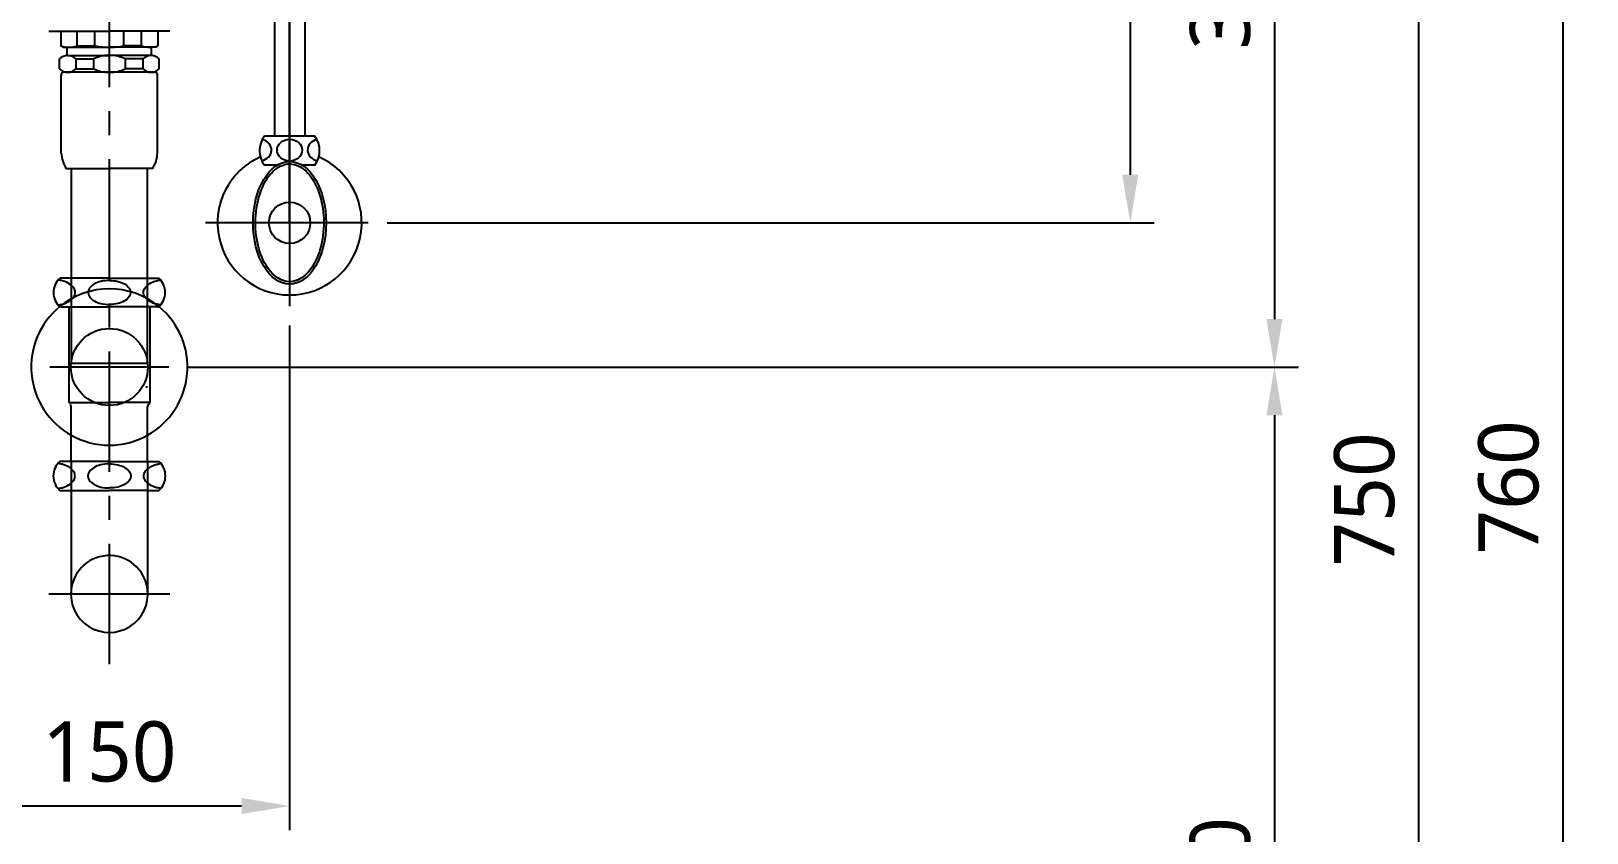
# Model space of a CAD drawing. Extents: x 0 to 3100, y 0 to 2100.
# Drawn here: x 419 to 1066, y 356 to 689 of the extents above; entities that cross this region are included whole.
import ezdxf

# ---------------------------------------------------------------- set-up
doc = ezdxf.new("R2010")
doc.units = 0
doc.header["$LTSCALE"] = 20
doc.header["$MEASUREMENT"] = 0
doc.linetypes.add('CENTER', pattern=[2, 1.25, -0.25, 0.25, -0.25])
doc.layers.get('0').update_dxf_attribs({"linetype": 'CONTINUOUS'})
doc.layers.get('DEFPOINTS').update_dxf_attribs({"linetype": 'CONTINUOUS'})
for name, color, linetype in [('1', 1, 'CONTINUOUS'), ('3', 3, 'CONTINUOUS'), ('4', 4, 'CONTINUOUS'), ('6', 6, 'CONTINUOUS'), ('CENTER', 2, 'CENTER')]:
    doc.layers.add(name, color=color, linetype=linetype)
doc.styles.get("Standard").update_dxf_attribs({"font": 'NanumGothic.ttf'})
doc.dimstyles.get("Standard").update_dxf_attribs({"dimtxt": 2.7, "dimasz": 2, "dimexe": 2, "dimexo": 1, "dimgap": 2, "dimtad": 1, "dimdec": 0, "dimlfac": 10, "dimrnd": 1, "dimzin": 0, "dimdsep": 46, "dimtxsty": 'Standard', "dimcen": 0, "dimclrd": 7, "dimclrt": 2, "dimadec": 0, "dimazin": 0, "dimtfac": 1, "dimtdec": 0, "dimtofl": 0, "dimtmove": 0, "dimatfit": 3, "dimfxl": 1, "dimtolj": 1, "dimtzin": 0, "dimarcsym": 0})

# ---------------------------------------------------------------- blocks, each defined once
blk = doc.blocks.new('*D4')
at = {"color": 3, "lineweight": -2, "transparency": 16777216}
for p, q in [((844.29, 869.27), (886.05, 869.27)), ((876.05, 849.27), (876.05, 629.27)), ((566.91, 609.27), (886.05, 609.27))]:
    blk.add_line(p, q, dxfattribs=at)
at = {"color": 3, "transparency": 16777216}
for points in [[(872.72, 849.27), (879.38, 849.27), (876.05, 869.27)], [(872.72, 629.27), (879.38, 629.27), (876.05, 609.27)]]:
    blk.add_solid(points, dxfattribs=at)
at = {"layer": 'DEFPOINTS', "color": 0, "transparency": 16777216}
for p in [(836.29, 869.27), (558.91, 609.27), (876.05, 609.27)]:
    blk.add_point(p, dxfattribs=at)
at = {"color": 2, "transparency": 16777216, "insert": (853.55, 739.27), "char_height": 25, "attachment_point": 5, "rotation": 90}
blk.add_mtext('\\A1;260', dxfattribs=at)
blk = doc.blocks.new('*D5')
at = {"color": 3, "lineweight": -2, "transparency": 16777216}
for p, q in [((904.05, 869.27), (946.05, 869.27)), ((936.05, 849.27), (936.05, 569.27)), ((484.06, 549.27), (946.05, 549.27))]:
    blk.add_line(p, q, dxfattribs=at)
at = {"color": 3, "transparency": 16777216}
for points in [[(932.72, 849.27), (939.38, 849.27), (936.05, 869.27)], [(932.72, 569.27), (939.38, 569.27), (936.05, 549.27)]]:
    blk.add_solid(points, dxfattribs=at)
at = {"layer": 'DEFPOINTS', "color": 0, "transparency": 16777216}
for p in [(896.05, 869.27), (476.06, 549.27), (936.05, 549.27)]:
    blk.add_point(p, dxfattribs=at)
at = {"color": 2, "transparency": 16777216, "insert": (913.55, 709.27), "char_height": 25, "attachment_point": 5, "rotation": 90}
blk.add_mtext('\\A1;320', dxfattribs=at)
blk = doc.blocks.new('*D1')
at = {"color": 3, "lineweight": -2, "transparency": 16777216}
for p, q in [((796.5, 869.27), (1006.05, 869.27)), ((996.05, 849.27), (996.05, 139.27)), ((964.05, 119.27), (1006.05, 119.27))]:
    blk.add_line(p, q, dxfattribs=at)
at = {"color": 3, "transparency": 16777216}
for points in [[(992.72, 849.27), (999.38, 849.27), (996.05, 869.27)], [(992.72, 139.27), (999.38, 139.27), (996.05, 119.27)]]:
    blk.add_solid(points, dxfattribs=at)
at = {"layer": 'DEFPOINTS', "color": 0, "transparency": 16777216}
for p in [(788.5, 869.27), (956.05, 119.27), (996.05, 119.27)]:
    blk.add_point(p, dxfattribs=at)
at = {"color": 2, "transparency": 16777216, "insert": (973.55, 494.27), "char_height": 25, "attachment_point": 5, "rotation": 90}
blk.add_mtext('\\A1;750', dxfattribs=at)
blk = doc.blocks.new('*D2')
at = {"color": 3, "lineweight": -2, "transparency": 16777216}
for p, q in [((484.06, 549.27), (946.05, 549.27)), ((936.05, 529.27), (936.05, 139.27)), ((759.29, 119.27), (946.05, 119.27))]:
    blk.add_line(p, q, dxfattribs=at)
at = {"color": 3, "transparency": 16777216}
for points in [[(932.72, 529.27), (939.38, 529.27), (936.05, 549.27)], [(932.72, 139.27), (939.38, 139.27), (936.05, 119.27)]]:
    blk.add_solid(points, dxfattribs=at)
at = {"layer": 'DEFPOINTS', "color": 0, "transparency": 16777216}
for p in [(476.06, 549.27), (751.29, 119.27), (936.05, 119.27)]:
    blk.add_point(p, dxfattribs=at)
at = {"color": 2, "transparency": 16777216, "insert": (913.55, 334.27), "char_height": 25, "attachment_point": 5, "rotation": 90}
blk.add_mtext('\\A1;430', dxfattribs=at)
blk = doc.blocks.new('*D7')
at = {"color": 3, "lineweight": -2, "transparency": 16777216}
for p, q in [((376.29, 566.61), (376.29, 356.79)), ((526.29, 566.61), (526.29, 356.79)), ((396.29, 366.79), (506.29, 366.79))]:
    blk.add_line(p, q, dxfattribs=at)
at = {"color": 3, "transparency": 16777216}
for points in [[(396.29, 370.12), (396.29, 363.45), (376.29, 366.79)], [(506.29, 370.12), (506.29, 363.45), (526.29, 366.79)]]:
    blk.add_solid(points, dxfattribs=at)
at = {"layer": 'DEFPOINTS', "color": 0, "transparency": 16777216}
for p in [(376.29, 574.61), (526.29, 574.61), (526.29, 366.79)]:
    blk.add_point(p, dxfattribs=at)
at = {"color": 2, "transparency": 16777216, "insert": (451.29, 389.29), "char_height": 25, "attachment_point": 5}
blk.add_mtext('\\A1;150', dxfattribs=at)
blk = doc.blocks.new('*D9')
at = {"color": 3, "lineweight": -2, "transparency": 16777216}
for p, q in [((815.39, 879.27), (1066.05, 879.27)), ((1056.05, 859.27), (1056.05, 139.27)), ((860.67, 119.27), (1066.05, 119.27))]:
    blk.add_line(p, q, dxfattribs=at)
at = {"color": 3, "transparency": 16777216}
for points in [[(1052.72, 859.27), (1059.38, 859.27), (1056.05, 879.27)], [(1052.72, 139.27), (1059.38, 139.27), (1056.05, 119.27)]]:
    blk.add_solid(points, dxfattribs=at)
at = {"layer": 'DEFPOINTS', "color": 0, "transparency": 16777216}
for p in [(807.39, 879.27), (852.67, 119.27), (1056.05, 119.27)]:
    blk.add_point(p, dxfattribs=at)
at = {"color": 2, "transparency": 16777216, "insert": (1033.55, 499.27), "char_height": 25, "attachment_point": 5, "rotation": 90}
blk.add_mtext('\\A1;760', dxfattribs=at)

msp = doc.modelspace()

# ---------------------------------------------------------------- linework, layer by layer
at = {"layer": '1'}
msp.add_line((526.2851, 609.26864), (526.2851, 769.26864), dxfattribs=at)
at = {"layer": '3'}
for p, q in [((426.09297, 688.96864), (431.09297, 688.96864)), ((431.09297, 688.96864), (451.2851, 688.96864)), ((431.09297, 688.96864), (431.09297, 682.84599)), ((437.86775, 682.84599), (437.86775, 688.96864)), ((445.26841, 682.84599), (445.26841, 688.96864)), ((471.47723, 688.96864), (451.2851, 688.96864)), ((457.30178, 682.84599), (457.30178, 688.96864)), ((464.70244, 682.84599), (464.70244, 688.96864)), ((471.47723, 688.96864), (471.47723, 682.84599)), ((476.47723, 688.96864), (471.47723, 688.96864)), ((432.09297, 682.26864), (431.09297, 682.84599)), ((432.09297, 682.26864), (433.49297, 682.26864)), ((433.49297, 682.26864), (451.2851, 682.26864)), ((433.7851, 678.8574), (433.7851, 682.26864)), ((437.86775, 682.84599), (445.26841, 682.84599)), ((469.07723, 682.26864), (451.2851, 682.26864)), ((464.70244, 682.84599), (457.30178, 682.84599)), ((468.7851, 678.8574), (468.7851, 682.26864)), ((470.47723, 682.26864), (469.07723, 682.26864)), ((470.47723, 682.26864), (471.47723, 682.84599)), ((430.5414, 673.30642), (430.5414, 677.41967)), ((433.92879, 678.86305), (451.0414, 678.86305)), ((437.31618, 677.41967), (444.71685, 677.41967)), ((437.31618, 677.41967), (437.31618, 673.30642)), ((437.31618, 673.30642), (444.71685, 673.30642)), ((444.71685, 677.41967), (444.71685, 673.30642)), ((468.6414, 678.86305), (451.52879, 678.86305)), ((457.85335, 677.41967), (457.85335, 673.30642)), ((465.25401, 677.41967), (457.85335, 677.41967)), ((465.25401, 673.30642), (457.85335, 673.30642)), ((465.25401, 677.41967), (465.25401, 673.30642)), ((472.02879, 673.30642), (472.02879, 677.41967)), ((431.2851, 638.2607), (431.2851, 670.86305)), ((451.2851, 671.86305), (432.2851, 671.86305)), ((468.6414, 671.86305), (451.2851, 671.86305)), ((468.0851, 671.86305), (468.6414, 671.86305)), ((468.6414, 671.86305), (469.0414, 671.86305)), ((470.2851, 671.86305), (468.7851, 671.86305)), ((471.2851, 665.49881), (471.2851, 670.86305)), ((471.2851, 638.2607), (471.2851, 670.86305)), ((433.2851, 631.86305), (451.2851, 631.86305)), ((435.4101, 631.86305), (435.4101, 550.86305)), ((469.28509, 631.86305), (451.2851, 631.86305)), ((467.1601, 550.86305), (467.1601, 631.86305)), ((435.4101, 550.86305), (467.1601, 550.86305)), ((467.1601, 540.86305), (466.4601, 540.86305))]:
    msp.add_line(p, q, dxfattribs=at)
for centre, radius, start, end in [((434.48036, 692.44785), 10.18185, 250.56792502, 289.43207498), ((451.09296, 711.72097), 29.45658, 258.59556617, 270.3737354), ((451.47724, 711.72097), 29.45658, 269.6262646, 281.40443383), ((468.08984, 692.44785), 10.18185, 250.56792502, 289.43207498), ((433.92879, 674.15525), 4.70435, 43.94093732, 136.05906268), ((433.92879, 676.57085), 4.70435, 223.94093732, 316.05906268), ((450.81921, 665.25857), 13.60629, 89.06429532, 116.64718661), ((450.81921, 685.46753), 13.60629, 243.35281339, 270.93570468), ((451.75099, 665.25857), 13.60629, 63.35281339, 90.93570468), ((451.75099, 685.46753), 13.60629, 269.06429532, 296.64718661), ((468.6414, 674.15525), 4.70435, 43.94093732, 136.05906268), ((468.6414, 676.57085), 4.70435, 223.94093732, 316.05906268), ((432.2851, 670.86305), 1, 90, 180), ((470.2851, 670.86305), 1, 0, 90), ((444.2735, 638.80963), 13, 182.42004342, 212.30000816), ((458.29669, 638.80963), 13, 327.69999184, 357.57995658)]:
    msp.add_arc(centre, radius, start, end, dxfattribs=at)
at = {"layer": '4'}
for p, q in [((435.0351, 586.30741), (430.74359, 586.30741)), ((451.2851, 586.30741), (435.0351, 586.30741)), ((451.2851, 586.30741), (467.5351, 586.30741)), ((467.5351, 586.30741), (471.8266, 586.30741)), ((431.1351, 574.30741), (430.74359, 574.30741)), ((431.1351, 574.30741), (451.2851, 574.30741)), ((434.4851, 574.30741), (434.4851, 534.52729)), ((471.4351, 574.30741), (451.2851, 574.30741)), ((468.0851, 574.30741), (468.0851, 534.52729)), ((471.4351, 574.30741), (471.8266, 574.30741)), ((476.06014, 549.26864), (426.51006, 549.26864)), ((434.4851, 534.52729), (451.2851, 534.52729)), ((435.4101, 509.70321), (435.4101, 532.88241)), ((468.0851, 534.52729), (451.2851, 534.52729)), ((467.1601, 509.70321), (467.1601, 532.88241)), ((435.4101, 510.00741), (430.66565, 510.00741)), ((451.20715, 510.00741), (435.4101, 510.00741)), ((435.4101, 509.70321), (435.4101, 454.80741)), ((451.20715, 510.00741), (451.2851, 510.00741)), ((451.36305, 510.00741), (451.2851, 510.00741)), ((451.36305, 510.00741), (467.1601, 510.00741)), ((467.1601, 510.00741), (471.90455, 510.00741)), ((467.1601, 509.70321), (467.1601, 454.80741)), ((430.66565, 498.00741), (435.4101, 498.00741)), ((435.4101, 498.00741), (451.20715, 498.00741)), ((467.1601, 498.00741), (451.36305, 498.00741)), ((467.1601, 498.00741), (471.90455, 498.00741)), ((476.45857, 454.80741), (426.11163, 454.80741))]:
    msp.add_line(p, q, dxfattribs=at)
for points in [[(437.09027, 580.30741, 0.15521739), (436.49977, 582.16374, 0.106747244), (434.43807, 584.05441, 0.07304301), (431.66821, 585.17243, 0.028511088), (429.93945, 585.48844, 0.05952259)], [(451.2851, 585.30741, 0.057537424), (447.72755, 584.89667, 0.071219107), (445.0276, 583.84294, 0.106373365), (443.0048, 582.04635, 0.159482965)], [(451.2851, 585.30741, -0.057537424), (454.84264, 584.89667, -0.071219107), (457.54259, 583.84294, -0.106373365), (459.5654, 582.04635, -0.159482965)], [(465.47993, 580.30741, -0.15521739), (466.07042, 582.16374, -0.106747244), (468.13212, 584.05441, -0.07304301), (470.90199, 585.17243, -0.028511088), (472.63074, 585.48844, -0.05952259)], [(429.93945, 575.12638, 0.028511088), (431.66821, 575.44239, 0.07304301), (434.43807, 576.56041, 0.106747244), (436.49977, 578.45108, 0.15521739), (437.09027, 580.30741, 0.15521739)], [(443.0048, 582.04635, 0.327290453), (443.0048, 578.56847, 0.106373385), (445.0276, 576.77188, 0.071219107), (447.72755, 575.71815, 0.057537424), (451.2851, 575.30741, 0.057537424)], [(459.5654, 582.04635, -0.327290453), (459.5654, 578.56847, -0.106373385), (457.54259, 576.77188, -0.071219107), (454.84264, 575.71815, -0.057537424), (451.2851, 575.30741, -0.057537424)], [(472.63074, 575.12638, -0.028511088), (470.90199, 575.44239, -0.07304301), (468.13212, 576.56041, -0.106747244), (466.07042, 578.45108, -0.15521739), (465.47993, 580.30741, -0.15521739)], [(435.4101, 506.99288, 0.049056062), (434.36012, 507.75441, 0.07304301), (431.59026, 508.87243, 0.028511088), (429.8615, 509.18844)], [(437.01232, 504.00741, 0.15521739), (436.42183, 505.86374, 0.054411203), (435.46868, 506.94029, 0.054411203)], [(442.92685, 505.74635, 0.327290453), (442.92685, 502.26847, 0.106373385), (444.94965, 500.47188, 0.071219107), (447.64961, 499.41815, 0.057537424), (451.20715, 499.00741, 0.057537424)], [(451.2851, 509.00722, 0.058789896), (447.64961, 508.59667, 0.071219107), (444.94965, 507.54294, 0.106373365), (442.92685, 505.74635, 0.159482965)], [(451.2851, 509.00722, -0.058789896), (454.92059, 508.59667, -0.071219107), (457.62054, 507.54294, -0.106373365), (459.64334, 505.74635, -0.159482965)], [(459.64334, 505.74635, -0.327290453), (459.64334, 502.26847, -0.106373385), (457.62054, 500.47188, -0.071219107), (454.92059, 499.41815, -0.057537424), (451.36305, 499.00741, -0.057537424)], [(465.55788, 504.00741, -0.15521739), (466.14837, 505.86374, -0.054949864), (467.11206, 506.94985, -0.054949864)], [(467.1601, 506.99288, -0.049056062), (468.21007, 507.75441, -0.07304301), (470.97994, 508.87243, -0.028511088), (472.70869, 509.18844)], [(429.8615, 498.82638, 0.028511088), (431.59026, 499.14239, 0.07304301), (434.36012, 500.26041, 0.049056062), (435.4101, 501.02194, 0.049056062)], [(435.47045, 501.07613, 0.054320903), (436.42183, 502.15108, 0.15521739), (437.01232, 504.00741)], [(467.10401, 501.07226, -0.054539036), (466.14837, 502.15108, -0.15521739), (465.55788, 504.00741)], [(472.70869, 498.82638, -0.028511088), (470.97994, 499.14239, -0.07304301), (468.21007, 500.26041, -0.049056062), (467.1601, 501.02194, -0.049056062)]]:
    msp.add_lwpolyline(points, format="xyb", dxfattribs=at)
msp.add_circle((451.2851, 549.30741), 16, dxfattribs=at)
for centre, radius, start, end in [((436.0351, 580.30741), 8, 131.40962211, 228.59037789), ((466.5351, 580.30741), 8, 311.40962211, 48.59037789), ((451.2851, 549.30741), 32.5, 50.55292077, 129.44707923), ((451.2851, 549.30741), 32.5, 129.44707923, 240.76048697), ((451.2851, 549.30741), 32.5, 299.23951303, 50.55292077), ((434.4851, 532.88241), 0.925, 0, 58.70258778), ((468.0851, 532.88241), 0.925, 121.29741222, 180), ((467.0851, 534.52729), 1, 301.29741222, 0), ((451.2851, 549.30741), 32.5, 240.76048697, 299.23951303), ((435.95715, 504.00741), 8, 131.40962211, 228.59037789), ((466.61305, 504.00741), 8, 311.40962211, 48.59037789), ((451.2851, 454.93241), 16, 7.1666434, 180), ((451.2851, 454.93241), 16, 172.8333566, 7.1666434)]:
    msp.add_arc(centre, radius, start, end, dxfattribs=at)
at = {"layer": '6'}
for p, q in [((519.9351, 741.25868), (519.9351, 645.26864)), ((526.2851, 742.12276), (526.2851, 574.61011)), ((532.6351, 743.03874), (532.6351, 645.26864)), ((532.6351, 645.26864), (515.7851, 645.26864)), ((536.7851, 645.26864), (532.6351, 645.26864)), ((521.1449, 633.26864), (515.7851, 633.26864)), ((536.7851, 633.26864), (531.42529, 633.26864)), ((558.91167, 609.26864), (491.31597, 609.26864))]:
    msp.add_line(p, q, dxfattribs=at)
msp.add_circle((526.2851, 609.26864), 8.61509, dxfattribs=at)
for centre, radius, start, end in [((523.7851, 639.26864), 10, 143.13010235, 216.86989765), ((528.7851, 639.26864), 10, 323.13010235, 36.86989765), ((526.2851, 609.26864), 30, 113.91725115, 66.08274885)]:
    msp.add_arc(centre, radius, start, end, dxfattribs=at)
for centre, start_param, end_param in [((513.51183, 639.49622), 1.800504354, 4.443057795), ((538.96777, 639.49622), -1.317473203, 1.357377569)]:
    msp.add_ellipse(centre, major_axis=(-5.22946, 0), ratio=0.866391406, start_param=start_param, end_param=end_param, dxfattribs=at)
for centre, major_axis, ratio in [((526.2851, 639.49622), (5.22946, 0), 0.866391406), ((526.2851, 609.26864), (0, 25.5), 0.596528766)]:
    msp.add_ellipse(centre, major_axis=major_axis, ratio=ratio, dxfattribs=at)
msp.add_open_spline([(526.2851, 633.76864), (524.20471, 633.76864), (522.10495, 632.95953), (518.20873, 629.71448), (516.43651, 627.27435), (513.71065, 621.24564), (512.75899, 617.66623), (511.90859, 610.15109), (512.00991, 606.22136), (513.24181, 598.86394), (514.3723, 595.44241), (517.38472, 589.85319), (519.26259, 587.69596), (523.26774, 585.05363), (525.37326, 584.55204), (529.52876, 585.15384), (531.61051, 586.2767), (535.36172, 590.10869), (537.01045, 592.8128), (539.42483, 599.23417), (540.18961, 602.94342), (540.65128, 610.55785), (540.34814, 614.45712), (538.7453, 621.59953), (537.44573, 624.83625), (534.17484, 629.94303), (532.21112, 631.80179), (528.89341, 633.45396), (527.58789, 633.76864), (526.2851, 633.76864)], degree=3, knots=[0, 0, 0, 0, 0.461109739, 0.461109739, 0.922219478, 0.922219478, 1.383329216, 1.383329216, 1.844438955, 1.844438955, 2.305548694, 2.305548694, 2.766658433, 2.766658433, 3.227768172, 3.227768172, 3.688877911, 3.688877911, 4.149987649, 4.149987649, 4.611097388, 4.611097388, 5.072207127, 5.072207127, 5.533316866, 5.533316866, 5.994426605, 5.994426605, 6.283185307, 6.283185307, 6.283185307, 6.283185307], dxfattribs=at)
at = {"layer": 'CENTER', "color": 2, "linetype": 'CENTER', "ltscale": 2}
msp.add_line((451.2851, 425.72197), (451.2851, 1029.57005), dxfattribs=at)

# ---------------------------------------------------------------- dimensions: what is measured, and where the dimension line sits
for base, p1, p2, picture, middle in [((1056.05133, 119.26864), (807.3915, 879.26864), (852.66821, 119.26864), '*D9', (1033.55133, 499.26864)), ((936.05133, 549.26864), (896.05133, 869.26864), (476.06014, 549.26864), '*D5', (913.55133, 709.26864)), ((876.05133, 609.26864), (836.2851, 869.26864), (558.91167, 609.26864), '*D4', (853.55133, 739.26864)), ((996.05133, 119.26864), (788.4979, 869.26864), (956.05133, 119.26864), '*D1', (973.55133, 494.26864)), ((936.05133, 119.26864), (476.06014, 549.26864), (751.2851, 119.26864), '*D2', (913.55133, 334.26864))]:
    dim = msp.add_linear_dim(base=base, p1=p1, p2=p2, angle=90, dimstyle='Standard', override={"dimtxt": 25, "dimasz": 20, "dimexe": 10, "dimexo": 8, "dimgap": 10, "dimdec": 4, "dimlfac": 1, "dimzin": 8, "dimclrd": 3, "dimclre": 3, "dimtdec": 4, "dimtofl": 1, "dimarcsym": 1})
    dim.commit()
    dim.dimension.update_dxf_attribs({"geometry": picture, "text_midpoint": middle})
dim = msp.add_linear_dim(base=(526.2851, 366.78772), p1=(376.2851, 574.61011), p2=(526.2851, 574.61011), dimstyle='Standard', override={"dimtxt": 25, "dimasz": 20, "dimexe": 10, "dimexo": 8, "dimgap": 10, "dimdec": 4, "dimlfac": 1, "dimzin": 8, "dimclrd": 3, "dimclre": 3, "dimtdec": 4, "dimtofl": 1, "dimarcsym": 1})
dim.commit()
dim.dimension.update_dxf_attribs({"geometry": '*D7', "text_midpoint": (451.2851, 389.28772)})

doc.saveas('drawing.dxf')
